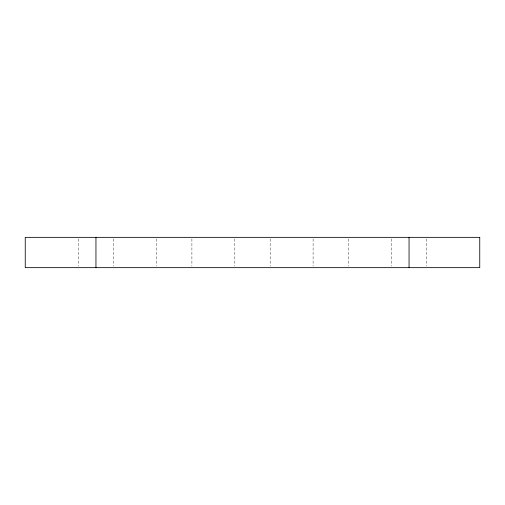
<?xml version="1.0" encoding="UTF-8"?>
<svg xmlns="http://www.w3.org/2000/svg" width="505" height="505" viewBox="0 0 505 505"><rect width="100%" height="100%" fill="white"/><g stroke="black" fill="none" stroke-linecap="round" stroke-linejoin="round"><path stroke-width="0.38" stroke-dasharray="2.52 1.89" d="M426.725 238.903L426.725 266.097M391.375 238.903L391.375 266.097M348.45 238.903L348.45 266.097M313.1 238.903L313.1 266.097M270.175 238.903L270.175 266.097M234.825 238.903L234.825 266.097M191.9 238.903L191.9 266.097M156.55 238.903L156.55 266.097M113.625 238.903L113.625 266.097M78.275 238.903L78.275 266.097"/><path stroke-width="0.76" d="M409.05 237.35L409.05 267.65M95.95 237.35L95.95 267.65M479.75 237.35L25.25 237.35L25.25 267.65L479.75 267.65L479.75 237.35"/></g></svg>
